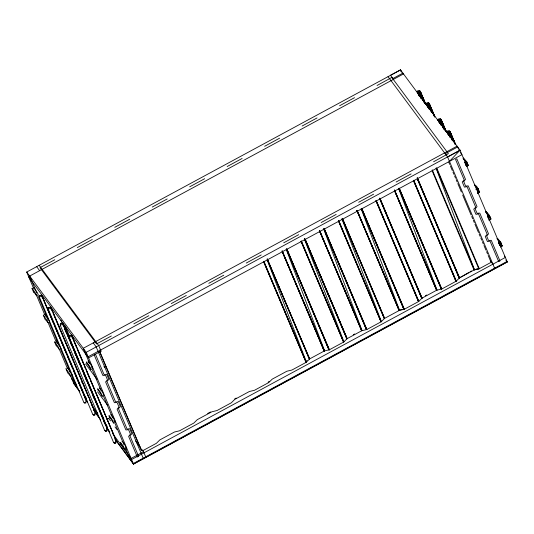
<?xml version="1.0" encoding="UTF-8"?>
<svg xmlns="http://www.w3.org/2000/svg" width="534" height="534" viewBox="0 0 534 534"><rect width="100%" height="100%" fill="white"/><g stroke="black" fill="none" stroke-linecap="round" stroke-linejoin="round"><path stroke-width="0.8" d="M86.448 361.898L89.285 365.636L91.154 369.441M97.775 388.719L100.612 392.45L102.481 396.255M109.103 415.532L111.94 419.27L113.809 423.075M120.464 442.352L123.267 446.084L125.136 449.895M40.33 295.175L39.536 296.136L39.416 297.251L83.885 402.523L86.001 402.963M86.802 401.394L42.146 296.09L42.386 295.449L71.229 334.478M49.261 307.21L48.467 308.178L48.347 309.293L92.809 414.564L94.932 414.998M95.733 413.436L51.104 307.584M61.163 323.264L60.375 324.231L60.249 325.346L104.717 430.611L106.84 431.051M107.641 429.483L62.658 323.651M70.094 335.299L69.307 336.266L69.18 337.381L113.649 442.653L115.771 443.093M90.406 380.341L116.399 441.171L115.351 442.352L116.399 441.171L71.93 335.893L70.882 337.081L71.963 335.826L116.566 441.525M32.113 288.186L36.098 294.027M33.735 292.031L36.846 295.789M42.139 296.083L41.118 296.951L42.146 296.09L41.826 295.556M43.441 315L44.909 319.145L48.173 322.603M51.07 308.125L50.049 308.992L51.097 307.771L95.559 413.076L94.511 414.264L95.539 413.396L95.212 412.956L95.606 413.443M54.768 341.82L58.753 347.661M56.39 345.665L59.501 349.423M62.652 323.738L62.979 324.178L61.951 325.039L62.999 323.824L62.652 323.731L63.626 326.04M66.096 368.634L67.564 372.779L70.828 376.236M86.608 401.361L85.587 402.222L86.635 401.041L41.812 295.642L53.5 323.31M63.105 323.083L103.002 417.688L103.943 418.963M107.514 429.496L107.12 429.009L107.447 429.449L106.42 430.311L107.468 429.129L62.999 323.858M466.369 161.829L463.285 158.137M464.66 162.329L466.669 161.628L468.144 165.507L466.669 161.628L463.379 158.137M477.696 188.649L477.997 188.442L479.325 192.494M475.767 186.533L475.14 185.051L474.372 185.078C477.142 185.118 478.638 190.157 479.472 192.327M489.024 215.462C481.508 208.033 489.037 212.445 490.833 218.833L490.653 219.314M487.315 215.963L489.324 215.262L490.799 219.14M500.351 242.282L500.652 242.082L501.98 246.127M497.301 238.585L497.795 238.685L497.021 238.825L497.641 238.578L500.652 242.082L502.127 245.96M486.314 211.758C487.622 215.809 486.975 210.977 485.66 211.864M61.03 348.615L56.264 340.946L57.211 343.228M107.808 429.416L108.008 429.81L107.461 428.969L108.242 430.491L107.915 430.05M466.776 163.144L468.178 165.2L467.998 165.68M478.104 189.957L479.479 192.2L478.531 190.812M489.898 217.465L490.813 219.013L489.151 220.182M500.385 246.902L502.154 245.794L501.226 244.278M31.96 288.353L33.589 292.205M43.287 315.173L47.426 320.841M54.615 341.987L56.244 345.838M65.942 368.807L70.081 374.474M120.277 442.519L120.884 444.168M39.396 297.031L39.536 296.136M48.32 309.066L48.467 308.178M60.229 325.119L60.375 324.231M69.16 337.154L69.307 336.266M468.178 165.2L466.456 166.408M479.505 192.013L479.272 192.394M490.833 218.833L489.865 217.632M500.478 247.002L502.16 245.647M62.491 322.69L63.252 323.884L62.885 323.45M72.203 335.846L71.336 334.484M440.17 118.868C442.419 119.409 439.822 121.071 438.728 121.004L438.381 120.884L439.702 123.314C438.541 121.245 435.951 117.38 441.131 119.396L446.324 131.691M417.561 92.469L419.19 95.987C418.369 93.817 414.491 89.178 420.291 91.307L425.485 103.603M447.592 132.999L448.633 135.349C447.465 133.28 444.882 129.422 450.055 131.437L455.575 144.5M39.583 296.724L39.903 295.856M48.514 308.759L48.834 307.891M60.422 324.812L60.736 323.944M69.353 336.854L69.667 335.979M42.44 295.716L41.659 294.601M63.239 323.824L62.899 323.437M87.402 402.402L87.035 401.428L87.416 402.049M417.828 92.869L417.334 92.689L420.124 91.841L420.291 91.307L419.33 90.78M434.743 116.412L429.223 103.349L427.1 102.908L425.685 103.823M437.606 119.523L437.593 119.876M438.321 120.717L440.583 120.263L444.835 130.223M447.252 132.759L449.888 131.965L450.055 131.437L449.101 130.91M142.558 450.803L156.362 443.327L159.826 439.916L174.444 432.019L179.544 430.804L193.829 423.068L197.293 419.657L211.918 411.761L217.011 410.546L231.302 402.81L234.76 399.399L249.385 391.495L254.478 390.287L268.769 382.551L272.227 379.14L286.851 371.237L291.944 370.029L306.236 362.292L309.7 358.875L324.318 350.978L329.418 349.763L343.702 342.034L347.167 338.616L361.792 330.72L366.885 329.505L381.169 321.775L384.634 318.357L399.258 310.461L404.351 309.246L418.643 301.516L422.1 298.099L436.725 290.202L441.818 288.987L456.109 281.251L459.567 277.84L474.038 270.017L478.844 268.902L479.198 268.215M417.314 92.262L419.397 91.735L419.637 90.873L416.9 91.568M425.832 103.609L426.245 104.297L428.321 103.77L428.568 102.908L425.698 103.469M438.147 120.35L440.23 119.823L440.477 118.962L437.733 119.656M447.078 132.392L449.161 131.858L449.408 131.004L446.664 131.698M428.261 102.815C430.511 103.362 427.914 105.018 426.82 104.958L426.472 104.831L427.794 107.261M40.37 295.375L39.523 296.403L39.87 296.584L40.657 295.616M49.302 307.41L48.454 308.445L48.794 308.619L49.589 307.651M61.21 323.464L60.362 324.492L60.702 324.672L61.497 323.704M70.134 335.499L69.293 336.533L69.634 336.707L70.421 335.746M87.189 363.661L90.907 369.481M98.516 390.481L102.234 396.301M109.844 417.294L113.568 423.115M121.171 444.114L124.896 449.935M479.499 192.16L477.823 193.368L479.031 192.554L477.383 188.696L474.853 185.645M490.826 218.98L489.111 220.041L487.909 217.184L488.53 218.673M449.468 161.381L460.041 150.174L507.3 261.994L133.493 464.119L115.077 439.295M268.095 382.364L269.143 381.276M305.561 362.099L307.063 360.55M77.296 247.582L92.262 239.492M114.763 227.324L129.729 219.234M152.23 207.065L167.195 198.968M189.703 186.8L204.662 178.71M227.17 166.541L242.129 158.451M264.637 146.283L279.602 138.193M302.104 126.024L317.069 117.934M339.571 105.765L354.536 97.675M377.044 85.507L391.802 77.443L448.353 153.685L433.595 161.749M133.854 323.824L148.812 315.734M171.321 303.566L186.279 295.476M208.787 283.307L223.753 275.217M246.254 263.048L261.219 254.958M283.721 242.79L298.686 234.693M321.194 222.524L336.153 214.434M358.661 202.266L373.62 194.176M396.128 182.007L411.093 173.917M467.737 165.834L466.135 162.029L464.947 162.837L466.135 162.029L463.045 158.264M464.947 162.837L466.522 161.662M467.998 165.54L466.402 166.448M477.997 188.442L475.988 189.143L476.281 189.657L477.85 188.475M423.969 102.168L419.751 92.175L417.541 92.789M447.312 132.919L449.515 132.305L453.439 141.497L449.515 132.305M398.938 310.034L398.558 310.267L402.536 309.406M403.337 309.233L403.691 309.019M468.618 272.58L459.567 277.84L417.308 177.795L459.2 278.107L417.261 178.83M470.013 271.773L471.402 270.965M426.753 104.911L426.346 104.704L428.675 104.217L432.607 113.408M388.051 76.656L447.639 156.996L460.101 150.254L400.48 69.881L390.514 75.274L392.924 78.518L402.89 73.131M33.488 288.113L26.7 272.046L400.507 69.921L401.468 72.163M403.484 73.932L29.677 276.058L36.786 292.892M445.196 153.705L457.658 146.97L458.626 149.26M26.7 272.046L86.228 352.3L460.041 150.174M39.162 265.305L98.69 345.565L101.053 351.152L88.591 357.887L72.217 335.819M464.807 162.556L466.055 161.882M104.31 367.472L105.772 366.678M476.134 189.37L477.383 188.696M107.054 419.344L109.143 418.215M487.542 216.337L488.79 215.663L485.7 211.898M489.151 220.142C491.941 220.295 489.097 213.633 487.609 216.47L489.177 215.295M498.643 242.783L500.652 242.082M498.789 243.003L500.038 242.329L501.726 246.287M498.869 243.157L500.118 242.483L498.936 243.29L499.857 245.493L498.936 243.29L500.505 242.109M207.666 413.483L210.509 411.948M234.733 398.851L236.202 398.057M353.274 334.751L354.696 333.984M425.371 295.769L426.793 295.002M474.272 269.583L479.138 268.802L491.507 262.121M145.889 457.304L143.533 451.717L131.07 458.452L112.714 433.708M507.066 261.44L133.253 463.559L114.883 438.788M133.433 464.039L507.24 261.914M103.476 417.147L102.702 417.288L101.286 415.379M443.694 129.008L440.083 120.584L438.728 121.004M452.291 140.282L449.014 132.619L447.659 133.039M417.101 91.875L420.064 91.194L425.571 104.177M426.025 103.91L427.427 103.349L429.243 103.576M437.933 119.963L440.897 119.289L446.084 131.504M446.865 131.998L449.828 131.324L455.008 143.539M497.161 238.611L497.361 238.591M418.91 92.269L420.124 91.841L424.991 103.362M427.834 104.304L429.049 103.876L434.596 116.899M439.742 120.357L440.957 119.93L445.85 131.424L440.957 119.93L440.23 119.823M448.673 132.392L449.888 131.965L455.101 144.227L449.888 131.965L449.161 131.858M432.226 169.799L474.486 269.844L477.403 268.902M428.068 103.396L428.996 103.236L434.823 116.979M103.903 366.478L105.492 366.13M54.788 259.751L39.977 267.674L96.527 343.923L111.346 335.993M417.895 92.916L419.25 92.495L422.494 100.178M86.348 400.961L86.675 401.401M94.705 414.898L93.463 414.998L93.443 414.651L94.278 414.905M106.613 430.951L105.372 431.051L105.352 430.698L106.186 430.958M116.238 441.077L116.445 441.531M115.544 442.993L114.303 443.086L114.276 442.739L115.117 442.993M419.397 91.735L420.124 91.841L424.597 102.555M428.321 103.77L429.049 103.876L434.242 116.172M85.353 402.87L84.519 402.616L84.539 402.956M41.812 295.642L42.166 295.769M107.12 429.009L107.494 429.142M419.664 91.221L420.311 91.534L425.444 103.776M440.497 119.309L441.151 119.623L446.344 131.918M449.428 131.351L450.082 131.664L455.595 144.727M84.112 402.636L84.839 403.05M93.043 414.671L93.77 415.092M104.951 430.724L105.679 431.145M113.875 442.766L114.61 443.18M38.328 294.982L37.56 293.093L33.609 287.312L34.249 288.881M49.655 321.802L44.969 314.152L45.884 316.415M51.177 307.697L50.59 306.643M72.01 335.793L71.81 335.486L72.143 335.926M86.969 401.328L87.169 401.722L86.628 400.88L87.242 401.755M116.732 441.451L116.933 441.852L116.392 441.004L117.039 442.392M497.508 239.279L500.038 242.329M71.349 374.287L72.357 375.469L67.631 367.906M86.688 401.201L85.807 399.832M95.626 412.982L96.334 414.437L96.007 413.997M103.923 395.394L102.248 391.362L99.311 387.984M460.441 152.637L461.93 154.646L88.117 356.772L85.14 352.754M504.363 256.106L505.351 257.448L131.544 459.567L128.567 455.555M505.811 259.985L507.3 261.994L506.325 260.679M490.412 260.839L492.895 264.183M100.058 349.81L101.053 351.152M36.666 266.653L39.643 270.665M93.223 342.895L96.2 346.913L143.399 458.646M28.589 276.512L31.566 280.524M29.063 277.633L41.465 294.354M85.607 363.914L97.014 379.294M135.596 441.011L140.555 447.699M141.55 449.041L143.533 451.717M97.602 391.809L107.528 405.186M81.762 382.11L82.75 383.452M108.549 418.229L110.531 420.899M114.997 426.92L116.979 429.596M71.543 378.199L76.502 384.88M83.444 394.246L86.421 398.257M91.881 405.62L97.835 413.643M103.783 421.666L107.261 426.352M72.01 379.314L74.987 383.325M73.665 383.225L79.125 390.588M85.086 398.624L87.069 401.301M93.53 410.005L99.484 418.035M106.44 427.407L107.434 428.749M108.923 430.758L109.917 432.093M79.86 391.816L73.899 383.786L70.341 375.362M94.738 411.874L100.719 419.931M106.64 427.921L109.156 431.312M502.127 245.814L501.192 244.445M91.654 367.205C96.22 373.58 85.674 355.237 88.611 362.653M113.842 420.151C118.354 427.48 111.679 413.356 110.638 414.805M125.644 447.659C129.095 453.586 122.76 439.515 121.966 441.618M426.346 104.704L426.245 104.297M420.825 98.169L418.516 92.809L420.785 98.183M428.915 104.017L429.89 106.299M413.383 180.532L455.963 281.338L413.65 180.358M398.791 188.355L441.378 289.161L399.232 188.188L441.818 288.987M394.312 190.231L436.572 290.276L394.459 190.164L437.019 290.102L398.591 188.442M379.794 199.089L421.733 298.373L379.834 198.061L422.1 298.099M361.324 208.614L403.904 309.42L361.758 208.447L404.351 309.246M356.846 210.489L399.105 310.534L356.986 210.423L399.552 310.361L361.118 208.701M384.634 318.357L342.374 218.319L384.367 318.538M338.449 221.049L381.029 321.855L338.716 220.876M323.858 228.872L366.437 329.678L324.292 228.706L366.885 329.505M323.651 228.959L362.079 330.619L319.539 230.675L361.792 330.72M304.647 238.745L347.02 338.703L305.221 239.345M300.976 241.315L343.562 342.12L301.249 241.134M286.391 249.131L328.971 349.937L286.825 248.964L329.418 349.763M286.184 249.218L324.612 350.878L282.072 250.933L324.318 350.978M309.7 358.875L267.174 259.01L309.426 359.055M263.509 261.573L306.095 362.379L263.783 261.393M466.155 165.694L465.254 163.551L466.182 165.774M457.691 147.651L457.064 146.162L83.257 348.288L89.719 363.594M449.014 132.619L452.258 140.308M440.583 120.263L444.482 129.488M440.083 120.584L443.654 129.034M429.223 103.349L434.763 116.639M428.996 103.236L434.509 116.299M428.675 104.217L432.573 113.435M420.291 91.307L425.505 103.83M420.064 91.194L425.258 103.489M447.579 156.916L494.838 268.736M448.754 162.122L449.721 164.419M450.369 165.947L452.311 170.54M452.959 172.075L453.927 174.371M454.574 175.9L455.542 178.196M456.19 179.724L457.157 182.021M457.805 183.549L461.363 191.973M462.658 195.03L471.061 214.928M471.709 216.464L472.677 218.76M473.324 220.288L474.292 222.585M474.94 224.113L478.497 232.537M479.145 234.066L480.113 236.362M480.76 237.89L481.728 240.187M482.376 241.715L483.35 244.011M483.991 245.547L485.933 250.139M486.581 251.668L487.549 253.964M488.196 255.492L490.779 261.613M400.48 69.881L401.127 71.409M436.705 167.923L479.285 268.729M436.258 168.097L478.844 268.902M432.106 170.74L474.038 270.017M417.167 177.882L459.427 277.927M417.361 178.736L459.3 278.014M413.75 180.265L456.336 281.071M413.53 180.445L456.109 281.251M399.085 188.255L441.665 289.061M398.938 188.315L441.518 289.121M394.619 190.097L436.879 290.142M394.466 190.157L436.725 290.202M380.021 198.908L421.96 298.186M379.894 198.995L421.833 298.279M376.283 200.53L418.87 301.33M376.183 200.617L418.643 301.516M375.916 200.791L418.496 301.597L376.049 200.711M361.618 208.514L404.198 309.32M361.465 208.574L404.051 309.38M357.146 210.363L399.405 310.401M356.999 210.416L399.258 310.461M342.234 218.399L384.493 318.444M342 218.586L384.26 318.631M338.816 220.789L381.403 321.588L342.1 219.441M338.589 220.969L381.169 321.775M324.151 228.772L366.731 329.578M323.998 228.832L366.578 329.638M319.679 230.621L361.939 330.659M319.699 231.516L361.638 330.793L319.519 230.681M305.228 239.339L347.167 338.616M304.76 238.665L347.02 338.703M304.634 238.758L346.9 338.796M304.534 238.845L346.793 338.89M301.343 241.048L343.936 341.847L304.634 239.699M301.123 241.228L343.702 342.034M286.685 249.038L329.264 349.843M286.531 249.091L329.111 349.897M282.212 250.88L324.472 350.918M282.232 251.774L324.171 351.052L282.373 251.708M267.294 258.923L309.553 358.961M267.387 259.871L309.326 359.148M263.876 261.306L306.463 362.105L267.167 259.958M263.656 261.486L306.236 362.292M99.905 351.913L141.517 450.429M99.604 351.512L141.543 450.789M95.446 354.182L104.09 374.648L106.713 374.221L108.889 379.367L106.947 381.409L115.591 401.875L118.214 401.448L120.39 406.594L118.448 408.637L127.092 429.102L129.715 428.675L131.891 433.822L129.949 435.864L138.593 456.33L137.325 457.017L128.614 436.411L130.45 434.095L128.56 429.703L125.877 429.93L117.113 409.184L118.955 406.968L117.12 402.543L114.376 402.703L105.612 381.957L107.454 379.741L105.619 375.315L102.875 375.475L94.171 354.87M86.228 352.3L133.493 464.119M91.982 368.954L101.36 391.148M103.296 395.741L112.674 417.935M114.616 422.527L123.988 444.722M125.603 448.547L130.456 460.028M86.274 362.232L86.902 363.714M97.602 389.052L98.229 390.534M108.929 415.873L109.557 417.354M71.903 336.54L76.449 347.3M77.096 348.836L83.911 364.976M84.566 366.511L85.54 368.814M86.188 370.349L89.759 378.806M65.141 325.827L69.687 336.58M64.274 327.576L69.467 339.871M70.114 341.406L98.356 408.256M99.004 409.798L104.197 422.087M104.844 423.629L105.819 425.932M60.923 320.133L62.218 323.21M64.814 329.351L66.116 332.422M70.655 343.175L71.629 345.478M74.873 353.161L75.848 355.464M76.495 356.999L77.47 359.302M78.118 360.837L79.092 363.14M83.958 374.661L84.926 376.964M85.58 378.499L86.548 380.809M93.036 396.168L94.011 398.471M51.07 308.452L52.365 311.529M53.02 313.064L73.792 362.239M74.44 363.774L81.255 379.914M81.902 381.45L87.095 393.745M87.75 395.28L88.717 397.59M89.372 399.125L94.565 411.42M54.148 324.846L59.341 337.141M59.988 338.676L60.963 340.979M61.617 342.521L66.81 354.81M67.458 356.352L72.651 368.64M73.298 370.182L85.961 400.146M37.76 295.189L48.107 319.679M49.075 321.975L58.773 344.937M60.389 348.762L70.408 372.492M71.703 375.549L76.876 387.797M36.399 295.002L44.803 314.9M48.04 322.556L56.117 341.687M59.354 349.343L67.438 368.473M35.851 294.261L36.479 295.743M47.179 321.074L47.806 322.563M58.506 347.894L59.134 349.376M69.834 374.714L70.461 376.196M427.787 107.254L426.82 104.958L428.175 104.53L431.372 112.24M419.751 92.175L423.889 102.121M436.058 168.183L474.486 269.844M477.523 188.983L477.823 193.368M466.195 162.162L466.416 165.7M463.732 181.487L465.581 186.092L468.258 185.865L477.022 206.618L475.193 208.927L477.082 213.32L479.759 213.093L488.523 233.845L486.694 236.155L488.583 240.547L491.26 240.32L499.964 260.932L498.696 261.62L490.052 241.154L487.429 241.582L485.252 236.428L487.195 234.393L478.551 213.927L475.921 214.354L473.751 209.201L475.694 207.165L467.05 186.7L464.42 187.127L462.244 181.974L464.193 179.938L455.549 159.472L456.817 158.785L465.521 179.391L463.732 181.487M450.262 137.532L448.28 132.933L450.229 137.545M441.331 125.49L439.349 120.898L441.298 125.503M455.021 143.619L449.828 131.324L454.975 143.619M446.09 131.578L440.897 119.289L446.044 131.584M429.389 109.457L427.447 104.844L429.363 109.457"/></g></svg>
